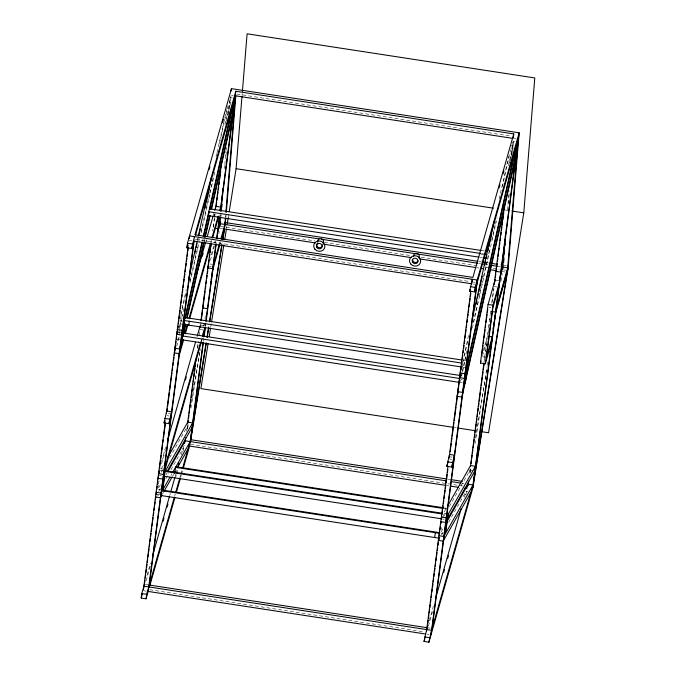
<?xml version="1.0" encoding="UTF-8"?>
<svg xmlns="http://www.w3.org/2000/svg" width="676" height="676" viewBox="0 0 676 676"><rect width="100%" height="100%" fill="white"/><g stroke="black" fill="none" stroke-linecap="round" stroke-linejoin="round"><path stroke-width="0.51" stroke-dasharray="3.38 2.54" d="M220.596 216.683L220.765 214.596M224.508 168.654L224.77 165.527M224.855 164.479L225.961 150.909M229.367 109.14L230.22 98.704M221.044 216.59L221.213 214.495M226.004 155.767L226.688 147.376M230.11 105.422L230.879 95.984M225.463 217.427L225.632 215.34M225.911 217.334L226.08 215.238M242.067 95.502L242.236 93.406M507.499 209.966L508.859 193.26M512.011 154.627L513.118 141.056L515.07 141.352M508.462 203.569L508.884 198.305M508.977 197.257L509.484 190.945M512.746 150.976L513.523 141.512M179.123 326.457L179.343 324.522M462.266 366.958L462.587 364.051L464.53 364.356M165.595 421.832L165.865 419.754M188.393 246.858L188.672 244.771M186.534 431.398L187.075 427.215M197.443 347.675L198.262 341.397M212.644 231.006L212.906 228.961M213.177 226.891L214.267 218.517M214.402 217.469L214.951 213.278M227.77 114.903L229.544 101.299M187.151 428.846L187.7 424.672M197.62 348.486L198.44 342.225M199.395 334.924L199.8 331.798M200.611 325.536L201.161 321.362M213.396 227.44L215.162 213.869M228.082 114.734L230.119 99.085M203.265 341.101L203.814 336.91M205.174 326.449L205.724 322.258M205.504 326.17L206.045 321.996M219.751 216.802L220.021 214.723M469.617 472.701L470.166 468.519M483.94 362.818L485.841 348.225M485.968 347.202L488.376 328.747M488.495 327.843L490.117 315.422M490.244 314.416L490.92 309.253M491.714 303.118L493.607 288.601M510.312 160.398L512.492 143.65M470.006 471.933L470.42 468.806M484.667 359.446L485.072 356.32M485.613 352.154L485.883 350.067M486.433 345.901L486.703 343.822M488.055 333.403L488.469 330.277M489.002 326.187L489.28 324.032M489.821 319.909L490.092 317.779M492.128 302.155L493.902 288.525M510.997 157.381L513.16 140.718M158.083 487.32L158.387 485.25M158.539 484.21L159.139 480.07M441.048 529.688L441.352 527.61M443 516.346L443.279 514.419M187.26 429.243L187.928 425.077M191.756 401.155L193.421 390.753M193.589 389.714L194.257 385.557M194.418 384.517L199.589 352.272M201.254 341.87L201.752 338.752M203.746 326.271L204.084 324.193M204.912 318.988L205.419 315.869M187.742 427.874L188.249 424.756M190.911 408.135L191.57 403.978M191.739 402.938L200.392 348.917M204.051 326.069L204.389 323.99M218.863 233.609L219.193 231.53M210.726 327.116L211.394 322.951M226.578 228.108L226.916 226.021M228.251 217.68L228.75 214.554M470.073 472.642L470.91 467.437M475.735 437.271L487.066 366.544M487.235 365.505L487.895 361.347M470.395 472.287L471.231 467.082M474.898 444.191L486.23 373.448M486.399 372.408L486.728 370.33M501.06 280.853L501.727 276.687M501.896 275.647L502.226 273.569M180.788 314.163L186.322 289.472M197.392 240.09L197.857 238.036M216.075 156.773L216.768 153.68M216.996 152.658L224.609 118.706M224.838 117.675L226.688 109.444M180.002 319.63L180.695 316.537M180.923 315.506L186.01 292.835M197.789 240.293L198.245 238.231M219.506 143.447L228.277 104.298M183.787 308.602L178.481 332.262L180.433 332.558M190.015 280.827L196.708 250.99M196.936 249.959L198.085 244.813M199.014 240.698L199.471 238.645M201.085 231.445L209.391 194.409M209.619 193.378L213.54 175.887M225.074 124.452L228.539 109.022M178.743 333.04L182.9 314.501M190.057 282.576L199.293 241.383M201.144 233.144L214.993 171.358M226.308 120.894L227.93 113.686M202.656 241.045L203.121 238.983M203.882 241.45L204.346 239.388M204.169 242.135L204.625 240.073M463.93 356.083L469 333.496M499.15 199.023L508.817 155.911M463.043 361.99L468.13 339.327M502.319 186.846L510.633 149.751M461.987 372.577L461.294 375.662L463.246 375.957M462.215 371.546L466.829 350.971M473.293 322.165L477.907 301.589M479.056 296.443L483.213 277.929M483.441 276.898L489.897 248.092M491.748 239.862L495.897 221.339M508.352 165.789L511.352 152.413M460.424 381.509L460.863 379.532L462.815 379.827M461.556 376.439L462.485 372.315M462.714 371.293L465.95 356.869M472.414 328.037L497.122 217.841M509.358 163.262L510.279 159.139M177.568 340.746L179.301 334.679M179.588 333.665L180.162 331.646M205.783 241.704L206.357 239.684M213.261 215.433L213.844 213.413M176.698 346.256L180.146 334.13M206.341 242.169L206.924 240.149M213.827 215.897L214.402 213.878M210.65 242.456L211.225 240.436M211.216 242.921L211.791 240.901M211.208 254.844L214.326 243.892M214.613 242.895L215.179 240.91M210.337 260.345L215.728 241.433M219.48 243.647L220.046 241.653M220.03 244.171L220.596 242.185M161.53 461.421L165.561 447.275M161.522 463.905L165.552 449.76M201.516 341.363L202.665 337.324M147.022 575.225L150.469 563.091M169.761 495.39L170.335 493.37M175.228 476.183L175.802 474.163M176.09 473.158L177.247 469.11M181.278 454.965L183.864 445.873M146.143 580.743L150.452 565.601M175.76 476.766L176.335 474.746M176.622 473.741L178.058 468.688M182.951 451.526L184.675 445.476M174.628 496.133L175.211 494.114M180.103 476.935L180.678 474.915M180.965 473.901L182.114 469.862M180.669 477.4L181.244 475.38M181.531 474.366L182.681 470.327M483.23 350.793L487.421 336.099M482.461 355.956L486.788 340.763M429.26 620.644L433.578 605.485M464.378 497.35L466.102 491.291M428.381 626.153L432.699 611.003M465.806 494.781L467.53 488.723M163.161 465.536L160.601 470.048L162.553 470.352M159.899 474.89L159.536 475.524L161.488 475.828M161.437 472.169L162.468 470.352M169.659 457.652L187.125 426.826M160.381 484.81L157.787 489.399L161.682 489.999M166.093 474.729L167.133 472.896M158.615 491.52L160.668 487.895M165.797 478.836L168.882 473.403M170.935 469.778L183.247 448.044M170.96 475.482L172 473.648M162.46 494.072L163.491 492.263M172.726 475.963L173.749 474.146M445.974 508.927L443.422 513.447L446.337 513.895M443.743 516.472L445.281 513.752M449.396 506.493L469.947 470.217L473.842 470.817M441.115 531.877L443.718 527.297M441.436 534.91L442.974 532.198M448.619 522.235L466.06 491.444L468.012 491.739M236.803 94.057L511.622 136.231M231.336 95.172L233.279 95.468M514.149 138.572L516.101 138.867M230.305 97.657L232.257 97.961M511.115 145.644L514.039 146.092M505.023 209.966L511.276 210.92M481.151 250.466L484.278 250.948M481.523 253.601L483.61 253.922M480.72 254.337L483.847 254.818M480.053 257.311L482.14 257.632M479.115 261.502L481.202 261.815M486.407 262.618L488.495 262.939M504.127 265.338L506.349 265.676M478.583 263.37L480.661 263.691M485.875 264.485L487.962 264.806M497.342 266.251L500.468 266.724M221.001 226.485L225.235 227.136M226.283 227.297L314.881 240.893M324.26 242.329L410.771 255.612M421.199 257.21L479.571 266.167M484.776 266.961L487.911 267.442M493.117 268.245L499.37 269.2M503.544 269.842L505.631 270.163M219.489 228.209L222.615 228.691M476.952 267.713L479.039 268.034M502.31 271.608L505.234 272.056M495.973 280.312L499.868 280.903M195.398 239.431L470.217 281.596M473.268 282.069L475.22 282.365M493.877 286.531L496.801 286.979M188.95 240.394L191.874 240.842M472.735 283.937L474.687 284.241M209.636 263.944L212.551 264.392M488.993 307.25L490.937 307.555M209.34 266.2L211.284 266.496M482.537 356.818L485.452 357.266M463.009 360.181L465.933 360.638M179.765 320.661L182.689 321.108M200.392 324.995L205.267 325.748M180.078 323.779L182.021 324.074M461.919 367.026L464.843 367.474M199.809 329.499L202.732 329.947M177.382 339.107L182.258 339.851M460.204 382.498L462.147 382.802M454.162 427.477L456.249 427.79M168.375 413.585L170.318 413.889M450.216 456.841L452.159 457.137M167.099 415.689L169.051 415.993M449.92 459.088L451.864 459.393M447.833 479.149L449.912 479.47M461.877 483.255L463.956 483.577M190.463 444.25L462.511 486.002M446.709 485.529L448.796 485.85M444.495 507.938L446.574 508.259M444.132 508.58L449.337 509.383M160.491 468.645L163.415 469.093M160.237 470.69L162.189 470.986M442.349 518.923L444.301 519.227M441.208 533.584L443.16 533.879M157.077 494.232L160.001 494.68M156.714 494.874L158.666 495.17M145.399 584.47L148.323 584.917M428.221 627.86L430.164 628.165M149.751 589.734L424.57 631.899M143.312 590.689L146.227 591.145M427.097 634.24L429.049 634.536"/><path stroke-width="1.01" d="M220.511 217.731L219.649 227.001L220.08 223.705L319.106 238.898M221.018 211.461L222.463 193.716M222.725 190.581L222.894 188.494M220.469 223.545L220.613 221.829L217.444 232.95M221.812 207.152L222.066 204.008M231.31 90.745L231.479 88.649L519.168 132.792L508.158 267.688L472.938 487.599L428.897 642.2L424.029 641.456L427.511 625.63M224.728 226.452L225.378 218.475M225.894 212.213L235.172 98.409M225.826 218.382L225.024 224.195M226.342 212.095L235.84 95.688M229.249 211.427L236.093 168.696L241.983 96.541M242.414 91.319L247.103 33.8L534.792 77.943L523.782 212.847L488.562 432.75L481.261 431.634M502.674 269.099L505.116 239.203M505.285 237.107L505.538 233.98M503.654 262.465L504 258.257M504.338 254.049L504.6 250.897M505.023 245.633L505.2 243.529M517.993 141.808L507.541 269.851L474.113 478.583M175.397 347.979L174.29 352.914L179.157 353.666L182.258 339.851L184.404 320.509L462.35 363.156M183.027 335.913L184.32 324.303M188.849 325.122L189.272 321.252M465.071 383.25L467.217 363.908M465.739 380.275L467.885 360.933M231.209 90.736L231.479 88.649L187.438 243.25L186.855 247.754L191.722 248.506L194.409 236.634L148.179 591.441L146.084 598.801L141.208 598.057L141.799 593.545L144.427 584.317M171.003 416.289L168.907 423.649L164.031 422.906L166.719 411.033L187.996 247.72M143.422 589.793L165.197 422.661M166.423 413.29L166.617 411.785M189.187 238.586L189.534 235.89L477.222 280.033L430.992 634.84M144.072 587.022L144.309 585.222M144.563 583.278L144.968 580.152M145.239 578.064L145.653 574.946M145.923 572.859L146.329 569.733M146.599 567.654L147.005 564.528M147.275 562.44L147.681 559.322M147.959 557.235L148.365 554.109M148.636 552.03L149.041 548.904M149.311 546.825L149.717 543.698M149.996 541.611L150.402 538.485M150.672 536.406L151.078 533.279M151.348 531.201L151.754 528.074M152.024 525.987L152.438 522.869M152.708 520.782L153.114 517.655M153.384 515.577L153.79 512.45M154.06 510.363L154.466 507.245M154.745 505.158L155.15 502.031M155.421 499.953L155.826 496.826M156.097 494.748L156.502 491.621M156.773 489.534L157.187 486.407M157.457 484.329L157.863 481.202M158.133 479.123L158.539 475.997M158.809 473.91L159.223 470.792M159.494 468.705L160.575 460.373M160.846 458.286L161.251 455.168M161.53 453.081L162.612 444.749M162.882 442.67L163.288 439.544M163.558 437.457L165.324 423.92M166.955 411.422L167.361 408.296M167.631 406.208L169.397 392.671M169.668 390.593L171.974 372.882M172.245 370.803L172.65 367.676M172.929 365.589L173.335 362.463M173.605 360.384L174.011 357.258M174.281 355.179L174.746 351.638M174.966 349.965L175.371 346.847M175.642 344.76L176.047 341.634M176.318 339.555L176.723 336.428M176.994 334.341L177.408 331.223M177.678 329.136L178.084 326.009M178.354 323.931L178.76 320.804M179.03 318.726L179.436 315.599M179.715 313.512L180.12 310.385M180.391 308.307L180.796 305.18M181.067 303.101L181.472 299.975M181.743 297.888L182.157 294.77M182.427 292.683L182.833 289.556M183.103 287.477L183.509 284.351M183.779 282.264L184.193 279.146M184.464 277.059L184.869 273.932M185.139 271.853L185.545 268.727M185.815 266.648L186.221 263.522M186.5 261.435L186.906 258.308M187.176 256.229L187.582 253.103M187.852 251.024L188.258 247.898M146.084 598.801L146.667 594.297L174.34 497.147M168.907 423.649L171.586 411.785L166.719 411.033M149.066 586.869L194.08 241.349M185.714 437.676L184.531 443.524M187.489 424.072L195.939 359.184M200.028 327.792L200.307 325.697M200.983 320.466L211.039 243.309M215.619 208.14L221.635 162.003M187.97 422.584L188.241 420.497M188.511 418.41L188.925 415.275M189.196 413.188L189.601 410.062M189.871 407.974L190.277 404.839M190.556 402.752L190.962 399.626M191.232 397.539L191.638 394.404M191.916 392.317L192.322 389.19M192.592 387.103L192.998 383.968M193.268 381.881L193.682 378.754M193.953 376.667L194.358 373.532M194.629 371.445L195.043 368.319M195.313 366.231L195.584 364.144M201.296 320.314L202.521 310.926M202.792 308.839L205.098 291.094M205.377 289.007L205.783 285.88M206.053 283.793L206.459 280.658M206.729 278.571L207.143 275.445M207.414 273.358L207.819 270.223M208.538 264.696L208.073 268.304L208.639 266.31M208.774 262.922L209.18 259.787M209.45 257.7L209.864 254.573M210.135 252.486L210.54 249.351M210.811 247.264L211.081 245.177M216.252 205.521L216.658 202.394M216.928 200.307L217.342 197.172M217.613 195.085L218.018 191.959M218.289 189.871L218.694 186.737M218.973 184.649L219.379 181.523M219.649 179.436L220.739 171.087M183.255 468.299L189.593 446.067L203.13 342.14M203.949 335.862L205.039 327.488M205.859 321.21L215.906 244.061M216.709 237.91L219.413 217.165M220.232 210.887L235.814 91.26L513.76 133.916L513.295 137.515M190.387 442.197L203.332 342.833M204.144 336.58L205.369 327.209M206.18 320.956L216.219 243.884M216.903 238.679L219.615 217.841M220.562 210.557L235.569 95.401M220.258 224.533L220.613 221.829M446.844 466.305L449.532 454.433L454.399 455.185L451.72 467.048L446.844 466.305L447.892 462.621M477.755 278.166L432.116 628.46L472.989 484.962L518.044 139.171L474.535 291.897L469.668 291.153L472.355 279.281L471.882 282.889M426.471 631.384L447.985 466.271M449.041 458.193L449.236 456.689M449.337 455.937L470.817 291.077M427.79 623.551L428.195 620.424M428.466 618.337L428.871 615.219M429.142 613.132L429.547 610.005M429.818 607.927L430.232 604.8M430.502 602.713L430.908 599.595M431.178 597.508L431.584 594.381M431.854 592.303L432.268 589.176M432.539 587.098L432.944 583.971M433.215 581.884L433.62 578.766M433.891 576.679L434.296 573.552M434.575 571.473L434.981 568.347M435.251 566.26L435.657 563.142M435.927 561.055L436.333 557.928M436.603 555.849L437.017 552.723M437.287 550.636L437.693 547.518M437.963 545.431L438.369 542.304M438.639 540.225L439.054 537.099M439.324 535.02L439.73 531.894M440 529.807L440.406 526.68M440.676 524.601L441.082 521.475M441.36 519.396L441.766 516.27M442.036 514.183L442.442 511.064M442.712 508.977L443.118 505.851M443.388 503.772L443.802 500.646M444.073 498.558L444.478 495.44M444.749 493.353L445.154 490.227M445.425 488.148L445.839 485.022M446.109 482.943L447.191 474.603M447.461 472.524L447.867 469.397M450.174 451.695L451.264 443.363M451.534 441.276L451.94 438.149M452.21 436.071L453.976 422.525M454.247 420.447L456.013 406.91M456.283 404.823L458.049 391.286M458.32 389.199L460.626 371.496M460.897 369.409L461.302 366.282M461.573 364.203L461.987 361.077M462.257 358.998L462.663 355.872M463.068 352.745L463.339 350.658M463.609 348.579L464.023 345.453M464.294 343.374L464.699 340.248M464.97 338.161L465.375 335.042M465.646 332.955L466.051 329.829M466.33 327.75L466.736 324.624M467.006 322.536L467.412 319.418M467.682 317.331L468.088 314.205M468.358 312.126L468.772 309M469.043 306.921L469.448 303.794M469.719 301.707L470.124 298.581M470.395 296.502L470.809 293.376M428.897 642.2L431.584 630.336L143.895 586.185M474.535 291.897L475.127 287.393L519.168 132.792L472.938 487.599M492.238 339.487L485.309 363.798L480.442 363.046L488.072 304.47L494.993 280.16M481.963 353.573L483.036 345.309M483.306 343.247L483.712 340.146M483.982 338.084L485.055 329.82M485.326 327.759L485.731 324.657M486.002 322.596L487.075 314.332M487.345 312.27L487.751 309.169M467.885 486.019L468.527 481.075M470.437 466.423L483.805 363.865M494.122 284.664L504.313 206.442M471.096 463.601L471.502 460.474M471.772 458.387L472.178 455.261M472.456 453.182L472.862 450.055M473.132 447.977L473.538 444.85M473.808 442.763L474.214 439.645M474.484 437.558L474.898 434.431M475.169 432.353L475.574 429.226M475.845 427.139L476.25 424.021M476.521 421.934L476.935 418.807M477.205 416.729L477.611 413.602M477.881 411.523L478.287 408.397M478.557 406.31L478.963 403.183M479.242 401.105L480.323 392.773M480.594 390.686L480.999 387.568M481.27 385.481L482.36 377.149M482.63 375.062L483.036 371.944M483.306 369.856L484.126 363.612M494.705 282.365L495.119 279.239M495.39 277.16L495.795 274.034M496.066 271.955L496.471 268.828M496.742 266.741L497.147 263.623M497.426 261.536L497.832 258.409M498.102 256.331L498.508 253.204M498.778 251.117L499.184 247.999M499.454 245.912L499.868 242.785M500.139 240.707L500.544 237.58M500.815 235.501L501.22 232.375M501.491 230.288L501.905 227.161M502.175 225.083L502.581 221.956M502.851 219.877L503.257 216.751M503.527 214.664L503.797 212.585M485.309 363.798L492.939 305.214L499.868 280.903M502.741 268.304L502.893 267.096L499.978 277.337M507.177 272.352L507.769 267.848L501.516 266.885M156.122 492.322L160.998 493.074L162.291 490.784L165.113 471.434L442.011 513.929M439.561 532.637L162.654 490.142L164.623 476.673M174.856 472.203L175.557 467.37L443.093 508.42M434.66 537.521L435.361 532.688M447.926 514.833L445.104 534.184L443.811 536.465L438.944 535.722M210.582 283.624L210.912 281.546M211.25 279.467L213.582 264.899M191.3 435.192L206.121 342.622M206.957 337.417L208.622 327.015M209.459 321.818L221.779 244.847M222.615 239.65L224.525 227.744M190.455 442.121L206.264 343.433M207.262 337.206L208.757 327.852M209.754 321.615L222.066 244.746M222.903 239.549L224.567 229.164M208.056 343.788L200.873 388.607L453.123 427.316M209.222 336.496L210.557 328.156M211.554 321.903L223.908 244.78M224.745 239.566L226.418 229.147M227.246 223.933L228.251 217.68M493.066 329.102L493.395 327.023M493.894 323.905L494.232 321.818M494.562 319.74L496.226 309.338M178.016 326.508L177.332 329.592L182.199 330.336L201.87 242.6M188.857 278.157L197.164 241.121M198.313 235.975L211.461 177.34M177.365 331.358L176.723 334.257L181.59 335L183.973 324.379L460.871 366.865M194.781 253.686L195.71 249.562M196.167 247.509L197.096 243.385M198.938 235.138L200.324 228.961M204.946 208.352L205.876 204.236M206.332 202.175L209.34 188.781M175.346 346.247L174.898 348.25L179.765 348.993L185.427 323.753M203.248 236.439L233.169 102.997M185.334 318.311L202.428 242.076M203.814 235.89L209.129 212.196M209.822 209.104L235.231 95.772L513.177 138.419M186.813 317.576L203.653 242.481M204.803 237.335L209.644 215.728M211.03 209.56L233.406 109.766L231.462 109.47M183.619 333.792L185.697 324.522M187.083 318.337L204.169 242.135M205.318 236.98L210.168 215.357M211.554 209.18L232.797 114.43M461.463 367.093L460.145 372.991L465.012 373.735L515.991 146.396M472.22 319.123L494.088 221.61M459.967 375.721L459.536 377.656L464.404 378.399L518.044 139.171M475.98 304.293L476.91 300.178M477.366 298.116L478.295 293.992M478.752 291.931L482.216 276.476M484.76 265.144L485.681 261.029M487.996 250.72L488.461 248.658M488.917 246.605L491.689 234.234M458.607 387.644L457.711 391.649L462.587 392.393L516.219 153.165M457.99 392.367L457.103 396.313L461.978 397.057L515.611 157.829L513.667 157.525M186.855 247.754L187.641 244.991M209.053 169.803L209.923 166.769M222.59 122.305L223.452 119.28M235.814 91.26L194.941 234.766L472.887 277.413L513.76 133.916M191.722 248.506L193.818 241.138L471.763 283.793M195.508 235.231L235.231 95.772M174.983 349.838L175.557 347.819M196.277 275.056L205.496 242.718M207.219 236.659L212.974 216.447M214.706 210.38L215.855 206.341L220.731 207.084L219.861 210.118M202.318 256.322L203.18 253.289M179.85 350.582L183.019 339.47M184.742 333.403L187.049 325.325M189.06 318.244L210.363 243.47M212.095 237.403L218.137 216.185M179.267 355.094L183.585 339.935M185.309 333.868L187.903 324.776M189.626 318.709L210.929 243.926M212.653 237.867L218.703 216.641M208.369 266.048L207.828 267.924L212.703 268.668L213.236 266.8M164.031 422.906L164.555 421.063M213.531 264.544L219.201 244.644M220.9 238.67L224.947 224.449L224.364 228.953L221.449 239.194M171.29 414.033L171.822 412.166M212.94 269.048L219.742 245.168M167.868 439.189L195.499 342.174M197.231 336.116L200.104 326.009M185.418 380.03L186.28 376.997M164.386 469.245L200.662 341.912M202.386 335.845L204.693 327.767M163.803 473.749L201.228 342.377M202.952 336.31L204.676 330.251M152.489 556.018L169.473 496.395M170.91 491.342L174.94 477.197M177.822 467.091L178.971 463.052M141.208 598.057L142.256 594.373M163.11 521.188L163.972 518.154M167.133 507.051L167.994 504.026M175.785 492.094L179.816 477.949M182.689 467.843L190.708 439.696L446.794 478.988M149.861 585.526L174.907 497.612M176.351 492.559L180.374 478.405M469.668 291.153L470.192 289.311M499.065 187.936L499.936 184.903M503.096 173.791L503.966 170.758M498.744 287.283L492.888 307.85L486.433 357.418L492.289 336.851L489.365 336.403M480.442 363.046L481.016 361.018M496.345 307.943L508.301 265.981L507.71 270.485L495.762 312.447M454.111 457.432L454.644 455.565M507.473 270.104L495.516 312.067L491.621 311.467M451.72 467.048L453.816 459.688M435.589 598.412L461.209 508.47M467.26 487.244L468.654 482.343M424.029 641.456L424.815 638.693M443.642 572.597L444.504 569.564M447.673 558.452L448.534 555.418M159.401 472.178L158.556 473.665L163.431 474.408L192.609 422.906L187.734 422.154L167.766 457.398M167.335 471.096L192.001 427.57M164.014 478.397L165.054 476.563M168.172 471.062L185.309 440.82L446.261 480.864M162.654 490.142L169.921 477.315M173.039 471.814L190.176 441.563M161.953 494.984L160.389 497.739L155.514 496.987M164.006 491.359L172.211 476.867M174.264 473.242L175.287 471.434M177.34 467.809L188.122 448.788M448.027 505.318L470.555 465.553L475.422 466.305L446.245 517.808L441.369 517.064M474.814 470.969L445.636 522.472L440.76 521.728M446.312 522.709L468.122 484.219L472.989 484.962L445.467 533.541L448.289 514.199L446.337 513.895M439.13 538.975L438.335 540.386L443.202 541.138L470.935 492.187M236.093 168.696L493.556 208.208M512.315 211.081L523.782 212.847M209.45 208.783L481.151 250.466M485.317 251.109L487.396 251.43M480.484 253.441L208.791 211.749L208.36 215.619L479.014 257.15M484.65 254.083L486.728 254.404L486.306 258.274L483.179 257.793M224.778 222.472L478.067 261.342M482.242 261.975L485.368 262.457M491.621 263.42L496.835 264.215M501 264.857L503.088 265.178M321.185 239.22L477.535 263.209M482.748 264.012L484.836 264.324M491.089 265.288L497.342 266.251M223.663 228.851L315.388 242.921M323.728 244.205L411.287 257.64M419.619 258.916L475.912 267.552M481.118 268.355L483.205 268.676M490.506 269.792L496.759 270.755M214.993 228.235L217.917 228.682M495.854 271.329L500.73 272.082M187.438 243.25L192.314 243.994M470.251 286.649L475.127 287.393M488.072 304.47L492.939 305.214M202.623 307.91L207.49 308.653M488.359 351.757L490.311 352.052M185.072 317.534L461.97 360.029M183.357 333.006L460.255 375.501M182.689 335.98L459.587 378.475M182.258 339.851L459.156 382.337M458.336 428.111L476.056 430.832M164.614 418.402L169.49 419.145M447.436 461.792L452.303 462.545M450.96 479.63L462.409 481.388M451.467 481.658L460.829 483.095M189.593 446.067L445.67 485.368M450.875 486.162L458.167 487.286M464.412 488.241L466.491 488.562M175.921 466.727L443.456 507.777M165.476 470.8L442.383 513.261M441.31 518.762L164.403 476.276L162.823 479.073L157.947 478.329M162.291 490.784L439.265 533.288M161.589 495.618L439.535 538.273M149.303 585.061L427.24 627.717M148.179 591.441L425.086 633.927M141.799 593.545L146.667 594.297M424.613 636.944L429.488 637.696M322.477 244.763A2.915 2.679 15.9 0 1 319.258 247.686A2.915 2.679 15.9 0 1 316.917 243.909M317.289 243.309A2.915 2.679 15.9 0 1 317.813 242.828M317.788 241.602A2.915 2.679 15.9 0 1 321.37 238.763A2.915 2.679 15.9 0 1 322.976 243.056M418.089 260.928A2.915 2.679 15.9 0 1 412.521 259.373M413.577 256.398A2.915 2.679 15.9 0 1 417.168 253.551A2.915 2.679 15.9 0 1 418.765 257.843M317.01 247.695A2.915 2.679 15.9 0 0 321.979 247.239A2.915 2.679 15.9 0 0 318.878 243.445A2.915 2.679 15.9 0 0 317.01 247.695M314.889 249.157A5.628 5.171 15.9 0 0 324.488 248.278A5.628 5.171 15.9 0 0 318.497 240.943A5.628 5.171 15.9 0 0 314.889 249.157M412.808 262.491A2.915 2.679 15.9 0 0 417.776 262.035A2.915 2.679 15.9 0 0 414.675 258.232A2.915 2.679 15.9 0 0 412.808 262.491M410.678 263.953A5.628 5.171 15.9 0 0 420.278 263.074A5.628 5.171 15.9 0 0 414.295 255.731A5.628 5.171 15.9 0 0 410.678 263.953"/></g></svg>
